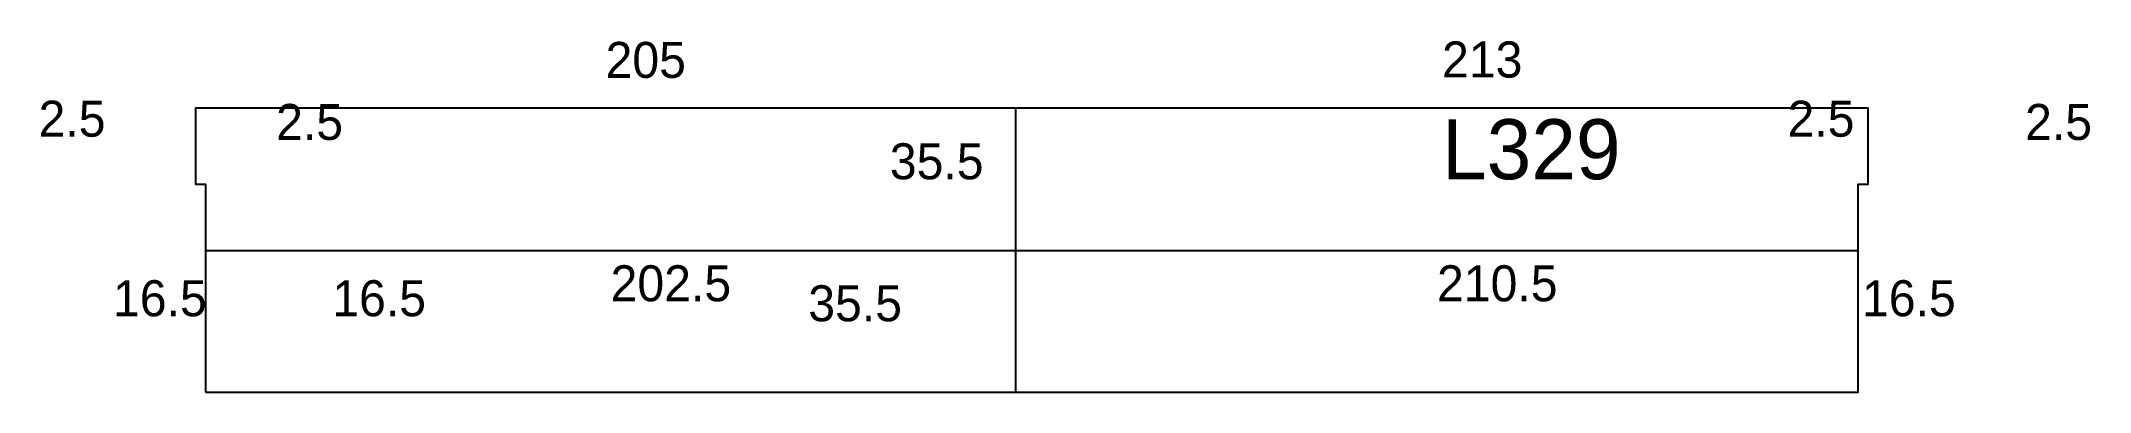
# Model space of a CAD drawing. Extents: x 4002 to 4514, y 1578 to 1666.
import ezdxf

# ---------------------------------------------------------------- set-up
doc = ezdxf.new("R2010")
doc.units = 0
for name, color, linetype in [('3', 3, 'Continuous'), ('4', 4, 'Continuous'), ('Painéis', 200, 'Continuous')]:
    doc.layers.add(name, color=color, linetype=linetype)

msp = doc.modelspace()

# ---------------------------------------------------------------- linework, layer by layer
at = {"layer": '3'}
for p, q in [((4459.07, 1649), (4041.07, 1649)), ((4041.07, 1649), (4041.07, 1630)), ((4246.07, 1578), (4246.07, 1648.9)), ((4459.07, 1630), (4459.07, 1649)), ((4041.07, 1630), (4043.57, 1630)), ((4043.57, 1630), (4043.57, 1578)), ((4456.57, 1578), (4456.57, 1630)), ((4456.57, 1630), (4459.07, 1630)), ((4043.57, 1613.4), (4456.57, 1613.4)), ((4043.57, 1578), (4456.57, 1578))]:
    msp.add_line(p, q, dxfattribs=at)
at = {"layer": '3', "lineweight": 25}
msp.add_lwpolyline([(4043.57, 1578), (4456.57, 1578), (4456.57, 1630), (4459.07, 1630), (4459.07, 1649), (4041.07, 1649), (4041.07, 1630), (4043.57, 1630)], close=True, dxfattribs=at)
at = {"layer": 'Painéis', "lineweight": 18}
for p, q in [((4246.07, 1578), (4246.07, 1648.9)), ((4043.57, 1613.4), (4456.57, 1613.4))]:
    msp.add_line(p, q, dxfattribs=at)

# ---------------------------------------------------------------- texts
at = {"layer": '4'}
msp.add_text('L329', height=15, dxfattribs=at).set_placement((4352.57, 1631.2))
at = {"layer": 'Painéis'}
for s, p in [('205', (4143.57, 1656.54)), ('213', (4352.57, 1656.64)), ('2.5', (4001.89, 1641.84)), ('2.5', (4061.25, 1641.02)), ('2.5', (4438.89, 1641.84)), ('2.5', (4498.25, 1641.02)), ('35.5', (4214.59, 1631.19)), ('202.5', (4144.82, 1600.69)), ('210.5', (4351.32, 1600.69)), ('16.5', (4020.5, 1596.95)), ('16.5', (4075.28, 1596.95)), ('35.5', (4194.21, 1595.69)), ('16.5', (4457.5, 1596.95))]:
    msp.add_text(s, height=9, dxfattribs=at).set_placement(p)

doc.saveas('drawing.dxf')
